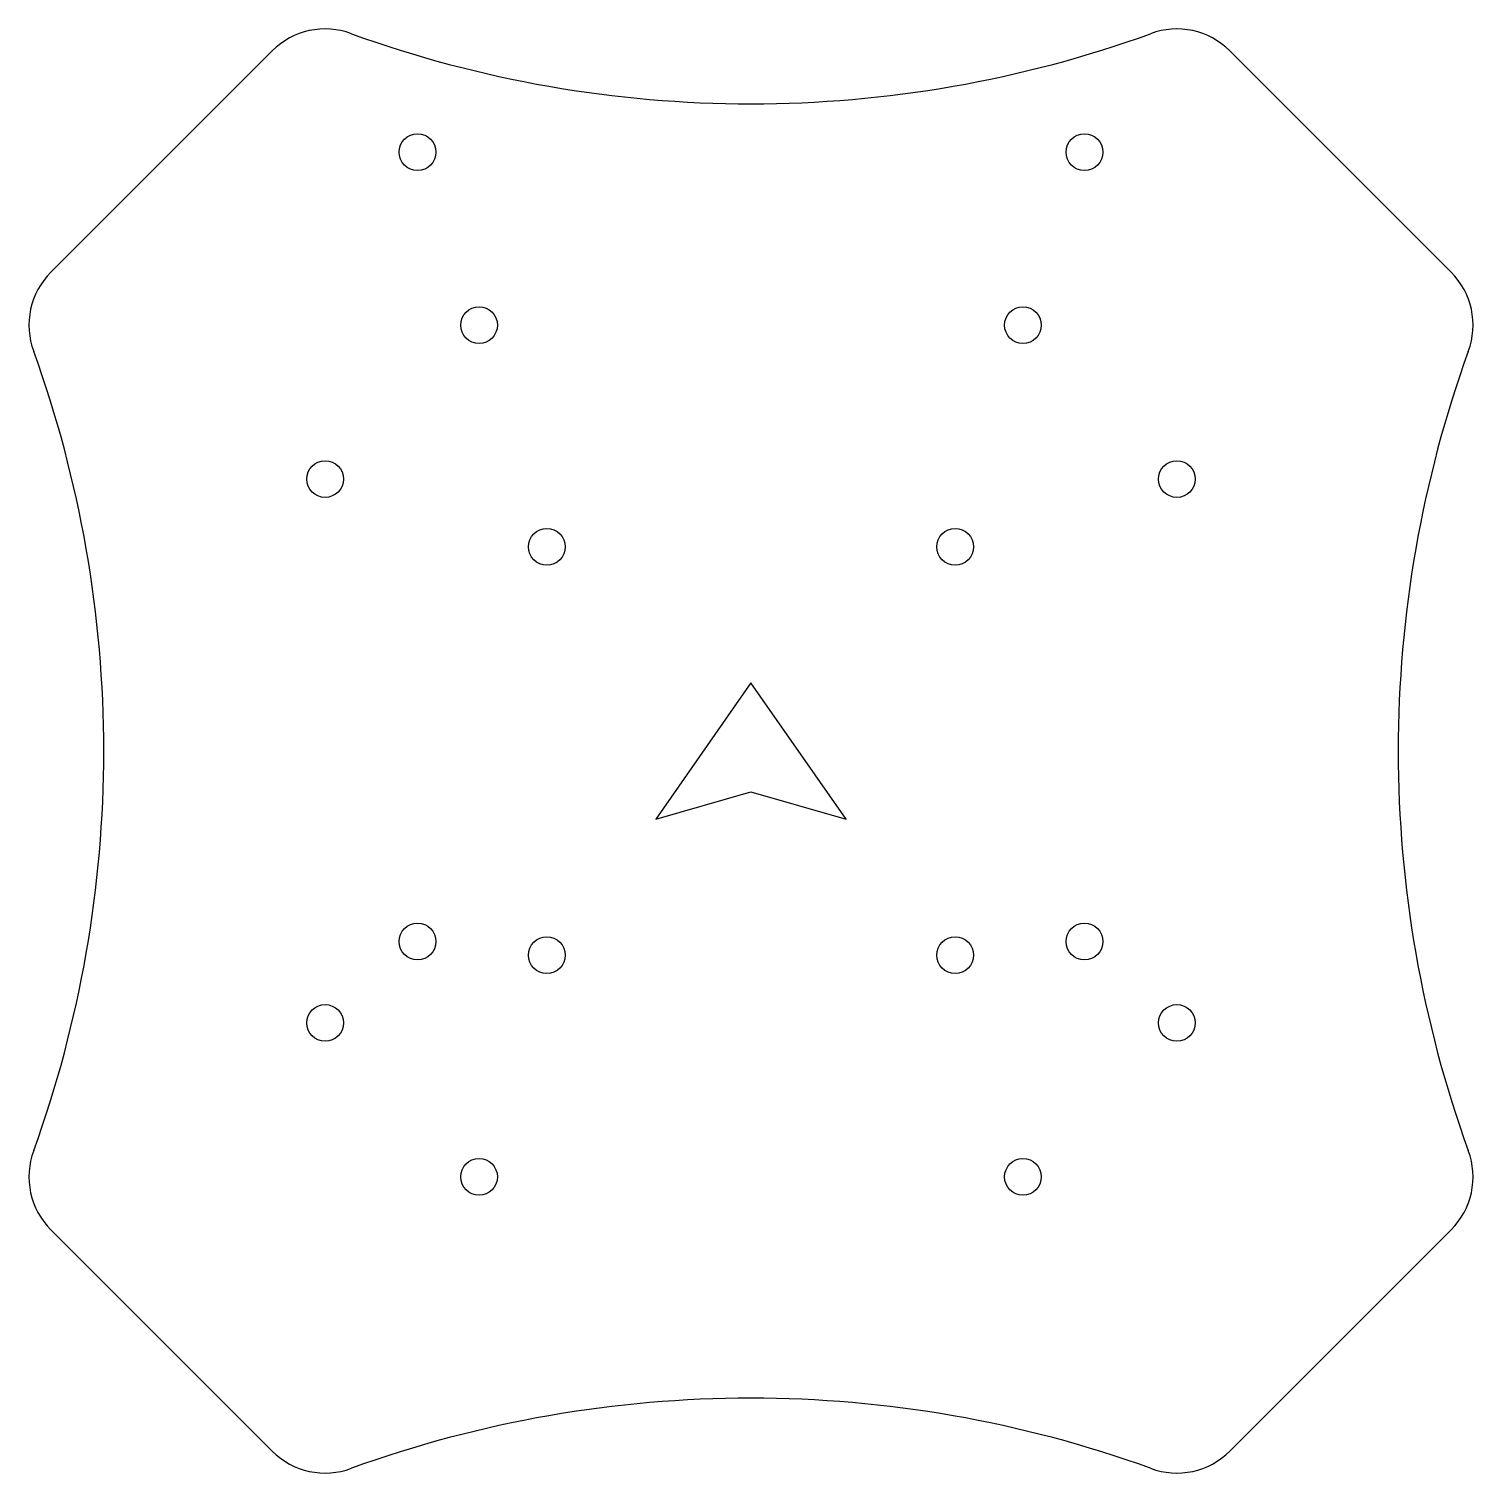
# Model space of a CAD drawing. Header units: millimetres. Extents: x -53 to 53, y -53 to 53.
import ezdxf

# ---------------------------------------------------------------- set-up
doc = ezdxf.new("R2010")
doc.units = ezdxf.units.MM

msp = doc.modelspace()

# ---------------------------------------------------------------- linework, layer by layer
for p, q in [((-51.44, 35.18), (-35.18, 51.44)), ((35.18, 51.44), (51.44, 35.18)), ((0, 5), (-7, -5)), ((7, -5), (0, 5)), ((-7, -5), (0, -3)), ((0, -3), (7, -5)), ((-35.18, -51.44), (-51.44, -35.18)), ((51.44, -35.18), (35.18, -51.44))]:
    msp.add_line(p, q)
for centre in [(-24.5, 44), (24.5, 44), (-19.98, 31.29), (19.98, 31.29), (-31.29, 19.98), (31.29, 19.98), (-15, 15), (15, 15), (-24.5, -14), (24.5, -14), (-15, -15), (15, -15), (-31.29, -19.98), (31.29, -19.98), (-19.98, -31.29), (19.98, -31.29)]:
    msp.add_circle(centre, 1.35)
for centre, radius, start, end in [((-31.29, 47.55), 5.5, 69.4175, 135), ((0, 133.81), 86.26, 250.1035, 289.8965), ((31.29, 47.55), 5.5, 45, 110.5825), ((-47.55, 31.29), 5.5, 135, 200.5825), ((47.55, 31.29), 5.5, 339.4175, 45), ((-133.81, 0), 86.26, 340.1035, 19.8965), ((133.81, 0), 86.26, 160.1035, 199.8965), ((-47.55, -31.29), 5.5, 159.4175, 225), ((47.55, -31.29), 5.5, 315, 20.5825), ((0, -133.81), 86.26, 70.1035, 109.8965), ((-31.29, -47.55), 5.5, 225, 290.5825), ((31.29, -47.55), 5.5, 249.4175, 315)]:
    msp.add_arc(centre, radius, start, end)

doc.saveas('drawing.dxf')
